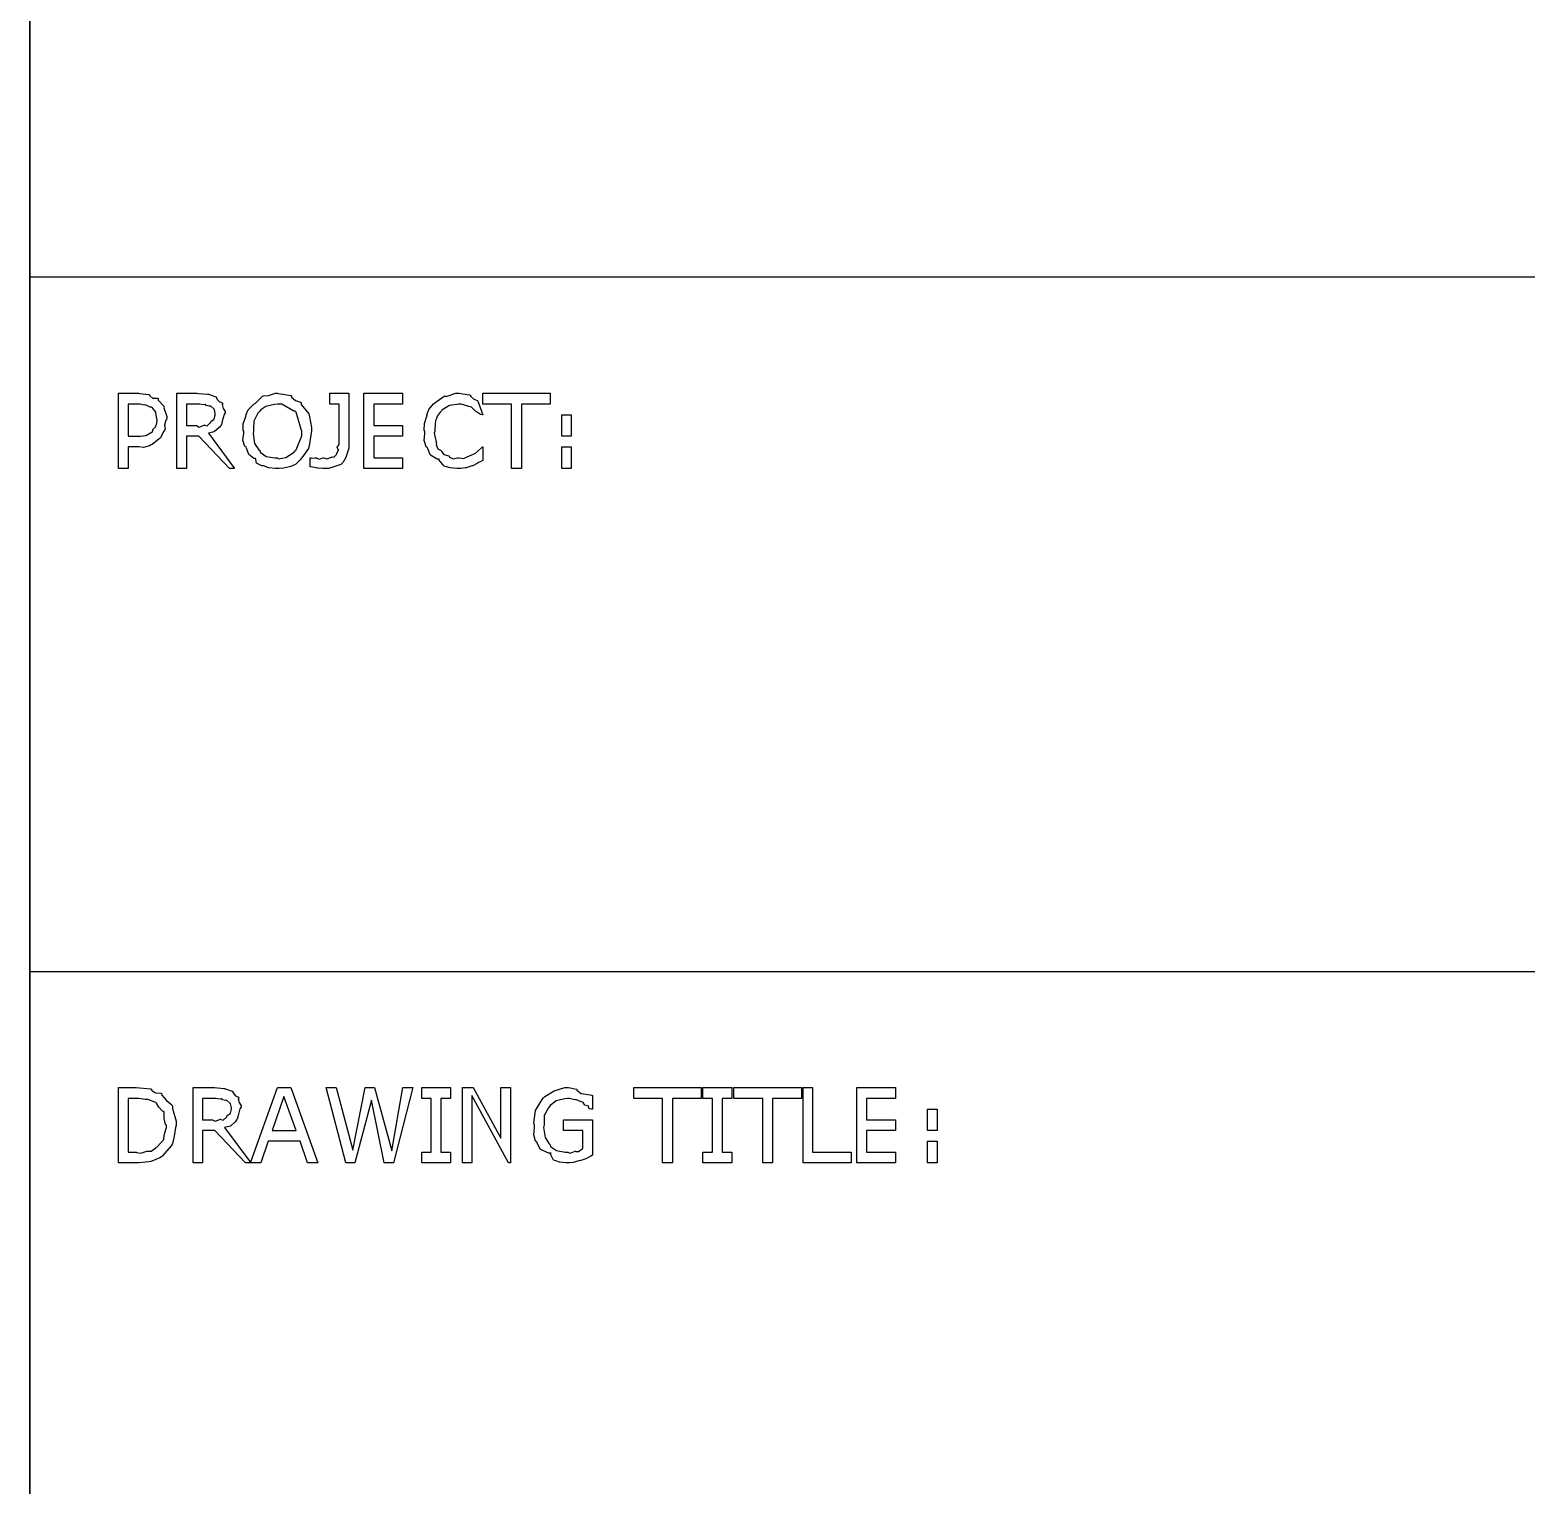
# Model space of a CAD drawing. Extents: x 0 to 23.4, y 0 to 16.5.
# Drawn here: x 19.016 to 20.421, y 4.622 to 5.988 of the extents above; entities that cross this region are included whole.
import ezdxf

# ---------------------------------------------------------------- set-up
doc = ezdxf.new("R2010")
doc.units = 0
doc.layers.get('0').update_dxf_attribs({"linetype": 'CONTINUOUS'})

msp = doc.modelspace()

# ---------------------------------------------------------------- linework, layer by layer
at = {"color": 0}
for points in [[(19.0161, 0.45627), (19.0161, 16.0978)], [(19.0161, 16.0978), (19.0161, 0.45627)], [(19.0161, 16.0978), (19.0161, 0.45627)], [(19.0161, 5.75608), (22.9271, 5.75608)], [(19.0161, 5.10422), (22.9271, 5.10422)]]:
    msp.add_lwpolyline(points, dxfattribs=at)
for points in [[(19.1446, 5.62256), (19.1436, 5.62153), (19.1425, 5.61692), (19.1431, 5.61339), (19.1429, 5.61257), (19.1418, 5.61139), (19.1396, 5.60732), (19.1389, 5.60531), (19.1385, 5.60476), (19.1374, 5.60406), (19.1307, 5.59885), (19.1299, 5.59847), (19.1282, 5.5976), (19.1228, 5.59597), (19.1188, 5.59651), (19.1175, 5.59651), (19.1083, 5.59651), (19.1083, 5.57633), (19.0992, 5.57633), (19.0992, 5.64686), (19.1181, 5.64686), (19.119, 5.64681), (19.1278, 5.64578), (19.1285, 5.64556), (19.1285, 5.64492), (19.1312, 5.64242), (19.1357, 5.64231), (19.1364, 5.64187), (19.1365, 5.64057), (19.1418, 5.63488), (19.1422, 5.63406), (19.1417, 5.63314), (19.1446, 5.62522), (19.1446, 5.62256)], [(19.2082, 5.57633), (19.2033, 5.57633), (19.1746, 5.6065), (19.1631, 5.6065), (19.1631, 5.57633), (19.1539, 5.57633), (19.1539, 5.64686), (19.1732, 5.64686), (19.1742, 5.64681), (19.1829, 5.64615), (19.1836, 5.646), (19.1836, 5.646), (19.1907, 5.64356), (19.1913, 5.64318), (19.1914, 5.64214), (19.1939, 5.63921), (19.1967, 5.63797), (19.1971, 5.63732), (19.1967, 5.63644), (19.1974, 5.63276), (19.1993, 5.62967), (19.1993, 5.62864), (19.1983, 5.62685), (19.1967, 5.62071), (19.1958, 5.61729), (19.1951, 5.61649), (19.1939, 5.61486), (19.189, 5.61079), (19.1849, 5.60975), (19.1836, 5.60932), (19.2082, 5.57633)], [(19.2706, 5.63775), (19.2708, 5.6365), (19.2778, 5.62761), (19.2782, 5.62646), (19.2785, 5.62468), (19.2803, 5.61481), (19.2803, 5.61149), (19.28, 5.60954), (19.2783, 5.59765), (19.2779, 5.59651), (19.2775, 5.59494), (19.2714, 5.58643), (19.2706, 5.58567), (19.2696, 5.58425), (19.2658, 5.58035), (19.2626, 5.57894), (19.2617, 5.5785), (19.2597, 5.57801), (19.254, 5.57661), (19.25, 5.57633), (19.2486, 5.57633), (19.2465, 5.57633), (19.2401, 5.57693), (19.2364, 5.57835), (19.2354, 5.57872), (19.2337, 5.57889), (19.2289, 5.58138), (19.2281, 5.5849), (19.2278, 5.58567), (19.2263, 5.58567), (19.2215, 5.58942), (19.2194, 5.59543), (19.2192, 5.59651), (19.2179, 5.59706), (19.2161, 5.60275), (19.2169, 5.60932), (19.2169, 5.61149), (19.2162, 5.61225), (19.2162, 5.61838), (19.2188, 5.62517), (19.2192, 5.62625), (19.2188, 5.62651), (19.221, 5.63146), (19.2267, 5.63699), (19.2278, 5.63775), (19.2278, 5.63775), (19.2344, 5.6441), (19.2354, 5.64447), (19.2354, 5.64447), (19.24, 5.64469), (19.2465, 5.64686), (19.2486, 5.64686), (19.2488, 5.64681), (19.2539, 5.64615), (19.2607, 5.64492), (19.2617, 5.64447), (19.2617, 5.64339), (19.2653, 5.64003), (19.27, 5.63851), (19.2706, 5.63775)], [(19.3154, 5.59543), (19.3147, 5.59347), (19.3128, 5.58669), (19.3103, 5.58219), (19.3092, 5.58132), (19.3081, 5.58008), (19.2967, 5.57633), (19.2929, 5.57633), (19.2912, 5.57633), (19.2868, 5.57671), (19.2862, 5.57676), (19.2849, 5.57682), (19.2797, 5.57775), (19.2793, 5.57785), (19.2793, 5.58632), (19.2799, 5.58632), (19.28, 5.58594), (19.284, 5.58632), (19.2853, 5.58632), (19.2853, 5.58599), (19.2878, 5.58507), (19.291, 5.58632), (19.2921, 5.58632), (19.2919, 5.58632), (19.2949, 5.58529), (19.2993, 5.58708), (19.2999, 5.58718), (19.2999, 5.58718), (19.3015, 5.58692), (19.3039, 5.58951), (19.3042, 5.58979), (19.3042, 5.58979), (19.3039, 5.59), (19.3058, 5.59353), (19.306, 5.59392), (19.3056, 5.59397), (19.3046, 5.59625), (19.3064, 5.5989), (19.3064, 5.59978), (19.3064, 5.63667), (19.2975, 5.63667), (19.2975, 5.64686), (19.3154, 5.64686), (19.3154, 5.59543)], [(19.3658, 5.57633), (19.3296, 5.57633), (19.3296, 5.64686), (19.3658, 5.64686), (19.3658, 5.63667), (19.3388, 5.63667), (19.3388, 5.61669), (19.3658, 5.61669), (19.3658, 5.6065), (19.3388, 5.6065), (19.3388, 5.58632), (19.3658, 5.58632), (19.3658, 5.57633)], [(19.4413, 5.58371), (19.4401, 5.58306), (19.4365, 5.58149), (19.4358, 5.58128), (19.4358, 5.58111), (19.4354, 5.58057), (19.4324, 5.57915), (19.4319, 5.57894), (19.4308, 5.57867), (19.4274, 5.57758), (19.4262, 5.5771), (19.4258, 5.57699), (19.4249, 5.57682), (19.4206, 5.57633), (19.4192, 5.57633), (19.4169, 5.57633), (19.4106, 5.57682), (19.4071, 5.57796), (19.4061, 5.57829), (19.405, 5.5785), (19.4004, 5.58425), (19.4004, 5.58501), (19.3983, 5.58501), (19.3922, 5.58871), (19.3897, 5.59478), (19.3894, 5.59586), (19.3881, 5.59651), (19.3861, 5.60243), (19.3869, 5.60926), (19.3869, 5.61149), (19.3863, 5.61231), (19.3864, 5.61854), (19.3888, 5.62538), (19.3892, 5.62646), (19.3888, 5.62679), (19.3906, 5.63162), (19.3951, 5.63699), (19.3958, 5.63775), (19.3963, 5.63803), (19.4049, 5.6441), (19.4058, 5.64447), (19.4068, 5.64382), (19.416, 5.64686), (19.4192, 5.64686), (19.4192, 5.64686), (19.4226, 5.64632), (19.4286, 5.64546), (19.4296, 5.64513), (19.4296, 5.64415), (19.4328, 5.64133), (19.4364, 5.64019), (19.4367, 5.63949), (19.4413, 5.62668), (19.4406, 5.62668), (19.439, 5.62685), (19.4343, 5.6301), (19.4306, 5.6339), (19.4297, 5.63428), (19.4281, 5.6345), (19.4208, 5.63667), (19.4185, 5.63667), (19.4169, 5.63633), (19.4121, 5.63569), (19.41, 5.63542), (19.4093, 5.63514), (19.4083, 5.63465), (19.4029, 5.63097), (19.4024, 5.63037), (19.4013, 5.62918), (19.3983, 5.62532), (19.3978, 5.62326), (19.3976, 5.62256), (19.3968, 5.62142), (19.3961, 5.61399), (19.3961, 5.61149), (19.3957, 5.60981), (19.3975, 5.60101), (19.3978, 5.60021), (19.3976, 5.5989), (19.399, 5.59467), (19.4021, 5.5931), (19.4026, 5.59261), (19.4024, 5.59224), (19.4046, 5.58951), (19.4092, 5.58811), (19.4097, 5.58783), (19.41, 5.58703), (19.4135, 5.58529), (19.4174, 5.58632), (19.4186, 5.58632), (19.4186, 5.58626), (19.4231, 5.58572), (19.4294, 5.58849), (19.4304, 5.58892), (19.4304, 5.58892), (19.4344, 5.59056), (19.44, 5.59571), (19.4408, 5.59651), (19.4413, 5.59651), (19.4413, 5.58371)], [(19.5046, 5.63667), (19.4775, 5.63667), (19.4775, 5.57633), (19.4683, 5.57633), (19.4683, 5.63667), (19.4413, 5.63667), (19.4413, 5.64686), (19.5046, 5.64686), (19.5046, 5.63667)], [(19.1354, 5.62235), (19.1351, 5.62267), (19.1344, 5.62864), (19.1342, 5.62907), (19.1342, 5.62907), (19.1307, 5.63357), (19.1303, 5.63385), (19.1289, 5.63396), (19.1253, 5.6359), (19.1249, 5.63601), (19.1238, 5.63579), (19.1192, 5.63667), (19.1176, 5.63667), (19.1083, 5.63667), (19.1083, 5.6065), (19.1161, 5.6065), (19.1161, 5.6065), (19.1199, 5.6065), (19.1249, 5.60742), (19.1256, 5.60758), (19.1256, 5.60758), (19.131, 5.61068), (19.1314, 5.61106), (19.1314, 5.61106), (19.1314, 5.61279), (19.1342, 5.61583), (19.1344, 5.61626), (19.1344, 5.61626), (19.1349, 5.61757), (19.1354, 5.62115), (19.1354, 5.62235)], [(19.1901, 5.62776), (19.1901, 5.62776), (19.1893, 5.63162), (19.189, 5.63189), (19.1886, 5.63222), (19.1858, 5.63471), (19.1854, 5.63493), (19.1844, 5.63488), (19.1815, 5.63542), (19.1808, 5.63624), (19.1806, 5.63624), (19.1794, 5.63596), (19.1753, 5.63667), (19.1739, 5.63667), (19.1631, 5.63667), (19.1631, 5.61669), (19.1724, 5.61669), (19.1724, 5.6166), (19.1749, 5.61524), (19.1796, 5.61708), (19.1801, 5.61714), (19.1801, 5.61703), (19.1824, 5.61643), (19.1854, 5.61925), (19.1858, 5.61951), (19.1858, 5.61951), (19.1861, 5.62082), (19.1889, 5.62244), (19.189, 5.62278), (19.189, 5.62278), (19.1901, 5.62651), (19.1901, 5.62776)], [(19.2713, 5.61149), (19.2706, 5.6129), (19.2661, 5.62907), (19.2651, 5.63015), (19.2639, 5.63026), (19.2525, 5.63667), (19.2486, 5.63667), (19.2458, 5.63629), (19.2375, 5.63444), (19.2329, 5.63124), (19.2319, 5.63015), (19.2301, 5.62815), (19.2263, 5.62071), (19.2261, 5.61382), (19.2261, 5.61149), (19.2257, 5.60889), (19.2269, 5.59983), (19.2311, 5.59392), (19.2321, 5.59283), (19.2322, 5.59153), (19.2379, 5.58762), (19.246, 5.58632), (19.2486, 5.58632), (19.2493, 5.5855), (19.2562, 5.58669), (19.2642, 5.59174), (19.2651, 5.59283), (19.266, 5.59369), (19.2713, 5.60704), (19.2713, 5.61149)], [(19.5242, 5.6065), (19.5153, 5.6065), (19.5153, 5.62668), (19.5242, 5.62668), (19.5242, 5.6065)], [(19.5242, 5.57633), (19.5153, 5.57633), (19.5153, 5.59651), (19.5242, 5.59651), (19.5242, 5.57633)], [(19.1535, 4.95985), (19.1528, 4.95763), (19.1515, 4.94965), (19.1503, 4.94358), (19.1496, 4.94228), (19.1486, 4.94069), (19.1407, 4.9311), (19.1396, 4.93033), (19.1382, 4.92936), (19.1304, 4.92622), (19.1296, 4.926), (19.1278, 4.92567), (19.1186, 4.92469), (19.1156, 4.92469), (19.0992, 4.92469), (19.0992, 4.99522), (19.1153, 4.99522), (19.1158, 4.99517), (19.1293, 4.99397), (19.1303, 4.99371), (19.1303, 4.99294), (19.1339, 4.99024), (19.1389, 4.99001), (19.1396, 4.98958), (19.14, 4.98807), (19.1443, 4.98313), (19.1492, 4.97889), (19.1499, 4.97765), (19.15, 4.97547), (19.1535, 4.96376), (19.1535, 4.95985)], [(19.2235, 4.92469), (19.2185, 4.92469), (19.1897, 4.95486), (19.1781, 4.95486), (19.1781, 4.92469), (19.1692, 4.92469), (19.1692, 4.99522), (19.1885, 4.99522), (19.1894, 4.99517), (19.1982, 4.99451), (19.1989, 4.99436), (19.1989, 4.99436), (19.2058, 4.99192), (19.2065, 4.99154), (19.2067, 4.9905), (19.2092, 4.98757), (19.2118, 4.98633), (19.2121, 4.98568), (19.2117, 4.98481), (19.2124, 4.98112), (19.2143, 4.97803), (19.2143, 4.977), (19.2133, 4.97521), (19.2117, 4.96907), (19.2108, 4.96565), (19.2101, 4.96485), (19.209, 4.96326), (19.2043, 4.95915), (19.2001, 4.95811), (19.1989, 4.95768), (19.2235, 4.92469)], [(19.2865, 4.92469), (19.2767, 4.92469), (19.2697, 4.94488), (19.2399, 4.94488), (19.2329, 4.92469), (19.2231, 4.92469), (19.2485, 4.99522), (19.2611, 4.99522), (19.2865, 4.92469)], [(19.2661, 4.95486), (19.2546, 4.98676), (19.2435, 4.95486), (19.2661, 4.95486)], [(19.3756, 4.99522), (19.3574, 4.92469), (19.3487, 4.92469), (19.3369, 4.98329), (19.3211, 4.92469), (19.3126, 4.92469), (19.2942, 4.99522), (19.3036, 4.99522), (19.3192, 4.93664), (19.3307, 4.99522), (19.3396, 4.99522), (19.3557, 4.93599), (19.3663, 4.99522), (19.3756, 4.99522)], [(19.411, 4.92469), (19.3839, 4.92469), (19.3839, 4.93468), (19.3928, 4.93468), (19.3928, 4.98503), (19.3839, 4.98503), (19.3839, 4.99522), (19.411, 4.99522), (19.411, 4.98503), (19.4019, 4.98503), (19.4019, 4.93468), (19.411, 4.93468), (19.411, 4.92469)], [(19.4672, 4.92469), (19.4653, 4.92469), (19.431, 4.98785), (19.431, 4.92469), (19.4221, 4.92469), (19.4221, 4.99522), (19.4321, 4.99522), (19.4583, 4.94769), (19.4583, 4.99522), (19.4672, 4.99522), (19.4672, 4.92469)], [(19.5442, 4.93186), (19.5426, 4.93083), (19.5379, 4.92833), (19.5342, 4.92725), (19.5332, 4.92686), (19.5315, 4.92638), (19.5261, 4.92497), (19.5228, 4.92469), (19.5218, 4.92469), (19.5196, 4.92469), (19.5133, 4.92524), (19.5097, 4.92654), (19.5088, 4.92686), (19.5076, 4.92708), (19.5049, 4.93283), (19.5053, 4.9336), (19.5028, 4.9336), (19.4951, 4.93739), (19.4924, 4.94336), (19.4921, 4.94444), (19.4908, 4.94504), (19.489, 4.95096), (19.4899, 4.95779), (19.4899, 4.96007), (19.489, 4.96218), (19.4908, 4.97368), (19.4969, 4.98415), (19.4983, 4.98568), (19.4994, 4.98682), (19.5081, 4.99219), (19.5183, 4.99522), (19.5218, 4.99522), (19.5218, 4.99522), (19.5292, 4.99382), (19.5296, 4.99349), (19.5294, 4.99268), (19.5336, 4.98969), (19.5421, 4.98856), (19.5442, 4.98785), (19.5442, 4.97504), (19.5435, 4.97504), (19.5431, 4.97483), (19.541, 4.97542), (19.5401, 4.97797), (19.5397, 4.97831), (19.5394, 4.97803), (19.5369, 4.97863), (19.5354, 4.98133), (19.535, 4.98156), (19.5335, 4.98172), (19.5293, 4.98383), (19.5287, 4.98394), (19.5275, 4.98383), (19.5225, 4.98503), (19.5208, 4.98503), (19.5182, 4.98465), (19.5101, 4.98275), (19.5056, 4.97944), (19.5046, 4.97831), (19.5028, 4.97629), (19.4989, 4.96907), (19.4988, 4.96251), (19.4988, 4.96029), (19.4983, 4.95763), (19.4997, 4.94851), (19.5036, 4.94254), (19.5046, 4.9414), (19.5047, 4.94006), (19.5104, 4.93604), (19.5185, 4.93468), (19.5211, 4.93468), (19.5211, 4.93468), (19.5232, 4.93365), (19.5278, 4.93544), (19.5285, 4.93554), (19.5285, 4.93539), (19.5311, 4.93522), (19.5344, 4.93772), (19.535, 4.93793), (19.535, 4.95486), (19.5169, 4.95486), (19.5169, 4.96506), (19.5442, 4.96506), (19.5442, 4.93186)], [(19.6463, 4.98503), (19.6192, 4.98503), (19.6192, 4.92469), (19.61, 4.92469), (19.61, 4.98503), (19.5829, 4.98503), (19.5829, 4.99522), (19.6463, 4.99522), (19.6463, 4.98503)], [(19.675, 4.92469), (19.6479, 4.92469), (19.6479, 4.93468), (19.6568, 4.93468), (19.6568, 4.98503), (19.6479, 4.98503), (19.6479, 4.99522), (19.675, 4.99522), (19.675, 4.98503), (19.666, 4.98503), (19.666, 4.93468), (19.675, 4.93468), (19.675, 4.92469)], [(19.7403, 4.98503), (19.7132, 4.98503), (19.7132, 4.92469), (19.704, 4.92469), (19.704, 4.98503), (19.6769, 4.98503), (19.6769, 4.99522), (19.7403, 4.99522), (19.7403, 4.98503)], [(19.7871, 4.92469), (19.7419, 4.92469), (19.7419, 4.99522), (19.7508, 4.99522), (19.7508, 4.93468), (19.7871, 4.93468), (19.7871, 4.92469)], [(19.8286, 4.92469), (19.7924, 4.92469), (19.7924, 4.99522), (19.8286, 4.99522), (19.8286, 4.98503), (19.8014, 4.98503), (19.8014, 4.96506), (19.8286, 4.96506), (19.8286, 4.95486), (19.8014, 4.95486), (19.8014, 4.93468), (19.8286, 4.93468), (19.8286, 4.92469)], [(19.1443, 4.95985), (19.1433, 4.96056), (19.1421, 4.9661), (19.1422, 4.972), (19.1418, 4.97287), (19.1404, 4.97325), (19.1372, 4.97683), (19.135, 4.98068), (19.1342, 4.98112), (19.1333, 4.98144), (19.1268, 4.98406), (19.1261, 4.98415), (19.1247, 4.984), (19.1183, 4.98503), (19.1161, 4.98503), (19.1082, 4.98503), (19.1082, 4.93468), (19.1161, 4.93468), (19.1161, 4.93446), (19.1203, 4.93365), (19.126, 4.93544), (19.1268, 4.93554), (19.1268, 4.93554), (19.13, 4.93565), (19.1344, 4.93881), (19.135, 4.93924), (19.1356, 4.93967), (19.1417, 4.9464), (19.1419, 4.94726), (19.1418, 4.94732), (19.1425, 4.95193), (19.1443, 4.9579), (19.1443, 4.95985)], [(19.2054, 4.97613), (19.2054, 4.97613), (19.2044, 4.97999), (19.2043, 4.98025), (19.2039, 4.98058), (19.2011, 4.98307), (19.2007, 4.98329), (19.1997, 4.98324), (19.1968, 4.98378), (19.1961, 4.9846), (19.1958, 4.9846), (19.1947, 4.98432), (19.1904, 4.98503), (19.1892, 4.98503), (19.1781, 4.98503), (19.1781, 4.96506), (19.1876, 4.96506), (19.1875, 4.96496), (19.1901, 4.9636), (19.1949, 4.96544), (19.1954, 4.9655), (19.1954, 4.96539), (19.1976, 4.96479), (19.2007, 4.96761), (19.2011, 4.96789), (19.2011, 4.96789), (19.2014, 4.96918), (19.2042, 4.97081), (19.2043, 4.97114), (19.2043, 4.97114), (19.2054, 4.97488), (19.2054, 4.97613)], [(19.8678, 4.95486), (19.8586, 4.95486), (19.8586, 4.97504), (19.8678, 4.97504), (19.8678, 4.95486)], [(19.8678, 4.92469), (19.8586, 4.92469), (19.8586, 4.94488), (19.8678, 4.94488), (19.8678, 4.92469)]]:
    msp.add_lwpolyline(points, close=True, dxfattribs=at)

doc.saveas('drawing.dxf')
